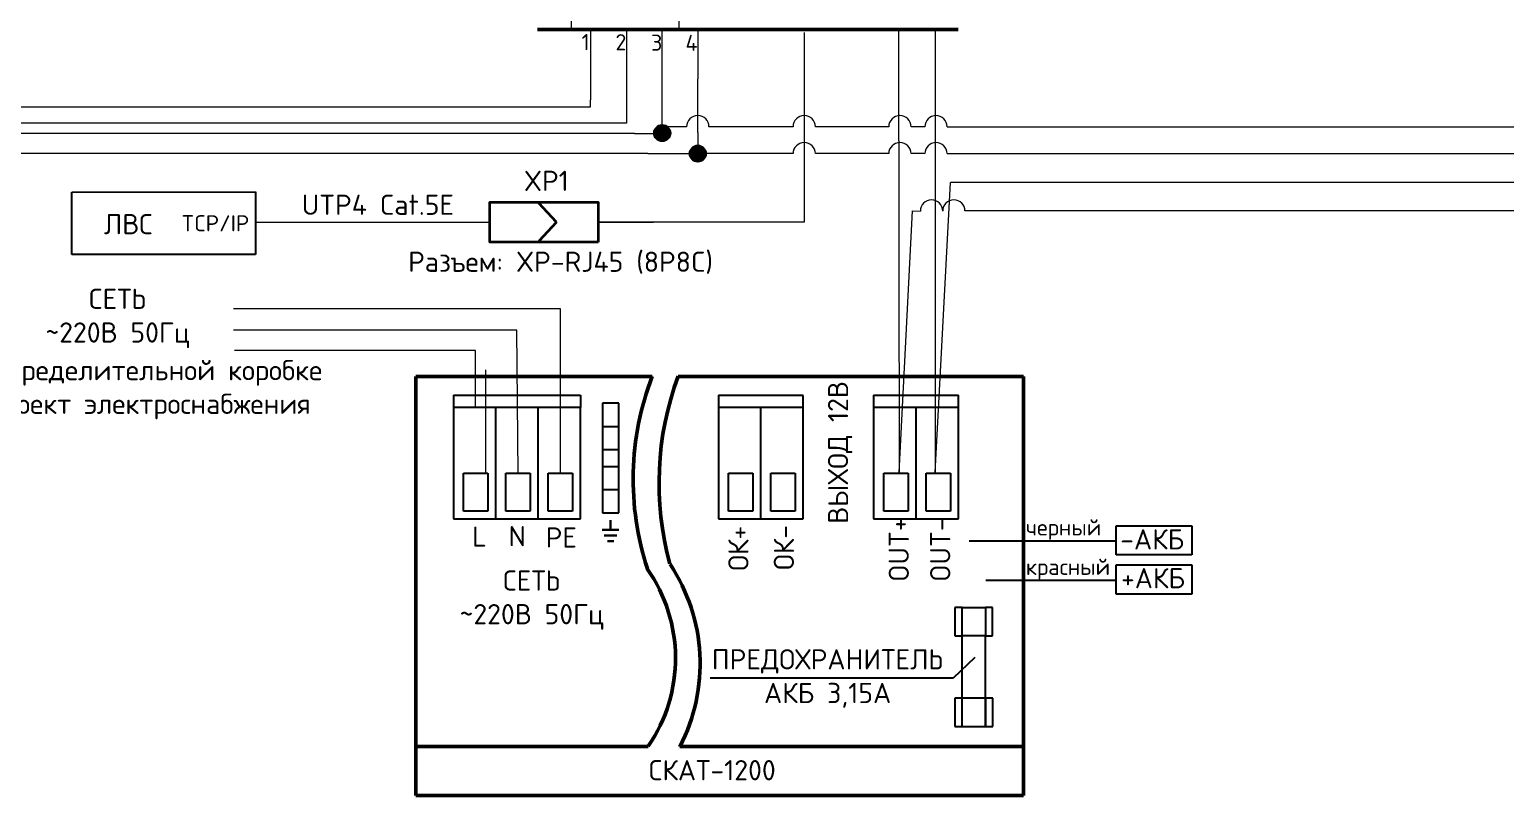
# Model space of a CAD drawing. Header units: millimetres. Extents: x -197802 to 287448, y -91833 to 169529.
# Drawn here: x -22503 to -4239, y 133672 to 143154 of the extents above; entities that cross this region are included whole.
import ezdxf

# ---------------------------------------------------------------- set-up
doc = ezdxf.new("R2010")
doc.units = ezdxf.units.MM
doc.layers.add('СКУД', color=7, linetype='Continuous')
doc.layers.add('Слой 1', color=7, linetype='Continuous')
doc.styles.get("Standard").update_dxf_attribs({"font": 'arial.ttf'})

msp = doc.modelspace()

# ---------------------------------------------------------------- hatches: boundary and pattern name
at = {"layer": 'СКУД', "lineweight": 18, "true_color": 0x000000}
h = msp.add_hatch(dxfattribs=at)
h.set_pattern_fill('ANGLE', color=18, scale=0.924)
h.set_pattern_definition([(0, (-46648.685, 183535.569), (0, 6.45414), [4.69392, -1.76022]), (90, (-46648.685, 183535.569), (-6.45414, 4e-16), [4.69392, -1.76022])])
h.paths.add_polyline_path([(-14774, 141872), (-14674, 141872), (-14573, 141872, -0.999967)])
h.paths.add_polyline_path([(-14674, 141972, -0.414214), (-14573, 141872), (-14674, 141872)])
h.paths.add_polyline_path([(-14674, 141972), (-14674, 141872), (-14774, 141872, -0.414233)])
h = msp.add_hatch(dxfattribs=at)
h.set_pattern_fill('ANGLE', color=18, scale=0.924)
h.set_pattern_definition([(0, (-46207.773, 183282.1245), (0, 6.45414), [4.69392, -1.76022]), (90, (-46207.773, 183282.1245), (-6.45414, 4e-16), [4.69392, -1.76022])])
h.paths.add_polyline_path([(-14333, 141618), (-14233, 141618), (-14132, 141618, -0.999967)])
h.paths.add_polyline_path([(-14233, 141719, -0.414214), (-14132, 141618), (-14233, 141618)])
h.paths.add_polyline_path([(-14233, 141719), (-14233, 141618), (-14333, 141618, -0.414233)])

# ---------------------------------------------------------------- linework, layer by layer
at = {"layer": 'СКУД', "color": 7, "lineweight": 50}
for p, q in [((-16217, 143154), (-11012, 143154)), ((-17723, 138861), (-14796, 138861)), ((-17723, 138861), (-17723, 133672)), ((-10202, 138861), (-14475, 138861)), ((-10202, 133673), (-10202, 138861)), ((-17712, 134280), (-14849, 134280)), ((-14457, 134280), (-10202, 134280)), ((-10202, 133674), (-10202, 134280)), ((-17723, 133673), (-10202, 133673))]:
    msp.add_line(p, q, dxfattribs=at)
at = {"layer": 'СКУД', "color": 1, "lineweight": 18}
for p, q in [((-15560, 143154), (-15560, 142283)), ((-11751, 143150), (-11743, 137662)), ((-15560, 142199), (-15560, 142283)), ((-22857, 142199), (-15560, 142199)), ((-11576, 140908), (-11479, 140907)), ((-11743, 138372), (-11743, 137664))]:
    msp.add_line(p, q, dxfattribs=at)
at = {"layer": 'СКУД', "color": 241, "lineweight": 18, "true_color": 0xf7abae}
for p, q in [((-15115, 143154), (-15115, 141997)), ((-11297, 143163), (-11297, 137662)), ((-11297, 138372), (-11297, 137664))]:
    msp.add_line(p, q, dxfattribs=at)
at = {"layer": 'СКУД', "color": 40, "lineweight": 18, "true_color": 0xf8d731}
for p, q in [((-14674, 142874), (-14674, 143134)), ((-14674, 142210), (-14674, 142874)), ((-14674, 141950), (-14674, 142210)), ((-14371, 141950), (-14674, 141950)), ((-13054, 141950), (-14095, 141950)), ((-11870, 141950), (-12778, 141950)), ((-11424, 141950), (-11594, 141950)), ((-11149, 141950), (10617, 141954)), ((-15018, 141867), (-14674, 141867)), ((-14674, 141788), (-14674, 141872))]:
    msp.add_line(p, q, dxfattribs=at)
at = {"layer": 'СКУД', "color": 5, "lineweight": 18}
for p, q in [((-14233, 143134), (-14233, 142542)), ((-14233, 141878), (-14233, 142542)), ((-14233, 141878), (-14233, 141618)), ((-14851, 141618), (-14233, 141618)), ((-13054, 141618), (-14233, 141618)), ((-11870, 141618), (-12778, 141618)), ((-11424, 141618), (-11594, 141618))]:
    msp.add_line(p, q, dxfattribs=at)
at = {"layer": 'СКУД', "color": 14, "lineweight": 18}
for p, q in [((-15934, 139695), (-19980, 139695)), ((-15934, 137663), (-15934, 139695)), ((-16471, 139434), (-19980, 139434)), ((-16458, 137654), (-16471, 139434)), ((-16982, 139182), (-19967, 139182)), ((-16982, 138477), (-16982, 139182)), ((-16856, 137671), (-16856, 138942))]:
    msp.add_line(p, q, dxfattribs=at)
at = {"layer": 'СКУД', "color": 7}
for p, q in [((-17258, 138628), (-17258, 137099)), ((-17258, 138628), (-16210, 138628)), ((-16210, 138628), (-15686, 138628)), ((-15686, 138628), (-15686, 138474)), ((-13977, 138628), (-13977, 137099)), ((-13977, 138628), (-12929, 138628)), ((-12057, 138628), (-12057, 137099)), ((-12057, 138628), (-11009, 138628)), ((-11009, 138474), (-11009, 138628)), ((-16734, 138474), (-17258, 138474)), ((-16734, 137099), (-16734, 138474)), ((-16210, 138474), (-16734, 138474)), ((-16210, 137099), (-16210, 138474)), ((-16210, 137099), (-16210, 138474)), ((-15686, 138474), (-16210, 138474)), ((-15686, 137099), (-15686, 138474)), ((-13453, 138474), (-13977, 138474)), ((-13453, 137099), (-13453, 138474)), ((-12929, 138474), (-13453, 138474)), ((-12929, 137099), (-12929, 138625)), ((-11533, 138474), (-12057, 138474)), ((-11533, 137099), (-11533, 138474)), ((-11009, 138474), (-11533, 138474)), ((-11009, 137099), (-11009, 138474)), ((-17132, 137664), (-16832, 137664)), ((-17132, 137190), (-17132, 137664)), ((-16832, 137664), (-16832, 137190)), ((-16608, 137664), (-16308, 137664)), ((-16608, 137190), (-16608, 137664)), ((-16308, 137664), (-16308, 137190)), ((-16084, 137664), (-15784, 137664)), ((-16084, 137190), (-16084, 137664)), ((-15784, 137664), (-15784, 137190)), ((-13852, 137664), (-13551, 137664)), ((-13852, 137190), (-13852, 137664)), ((-13551, 137664), (-13551, 137190)), ((-13328, 137664), (-13027, 137664)), ((-13328, 137190), (-13328, 137664)), ((-13027, 137664), (-13027, 137190)), ((-11931, 137664), (-11630, 137664)), ((-11931, 137190), (-11931, 137664)), ((-11630, 137664), (-11630, 137190)), ((-11407, 137664), (-11107, 137664)), ((-11407, 137190), (-11407, 137664)), ((-11107, 137664), (-11107, 137190)), ((-16832, 137190), (-17132, 137190)), ((-16308, 137190), (-16608, 137190)), ((-15784, 137190), (-16084, 137190)), ((-13551, 137190), (-13852, 137190)), ((-13027, 137190), (-13328, 137190)), ((-11630, 137190), (-11931, 137190)), ((-11107, 137190), (-11407, 137190)), ((-17258, 137099), (-16734, 137099)), ((-16734, 137099), (-16434, 137099)), ((-16434, 137099), (-16210, 137099)), ((-16210, 137099), (-15910, 137099)), ((-15910, 137099), (-15686, 137099)), ((-13977, 137099), (-13453, 137099)), ((-13453, 137099), (-13153, 137099)), ((-13153, 137099), (-12929, 137099)), ((-12057, 137099), (-11533, 137099)), ((-11533, 137099), (-11232, 137099)), ((-11232, 137099), (-11009, 137099)), ((-9058, 136792), (-9058, 137012)), ((-9058, 137012), (-8120, 137012)), ((-8120, 137012), (-8120, 136650)), ((-10875, 136825), (-9057, 136825)), ((-9058, 136650), (-9058, 136792)), ((-8120, 136650), (-9058, 136650)), ((-9058, 136306), (-9058, 136526)), ((-9058, 136526), (-8120, 136526)), ((-8120, 136526), (-8120, 136164)), ((-10667, 136336), (-9058, 136336)), ((-9058, 136164), (-9058, 136306)), ((-8120, 136164), (-9058, 136164)), ((-10960, 136001), (-11052, 136001)), ((-11052, 136001), (-11052, 135649)), ((-10960, 134876), (-10960, 136001)), ((-10960, 136001), (-10672, 136001)), ((-10672, 136001), (-10672, 135649)), ((-10585, 136001), (-10672, 136001)), ((-10585, 135649), (-10585, 136001)), ((-11052, 135649), (-10960, 135649)), ((-10672, 135649), (-10960, 135649)), ((-10672, 134876), (-10672, 135649)), ((-10672, 135649), (-10585, 135649)), ((-10805, 135381), (-11073, 135124)), ((-11073, 135124), (-14082, 135124)), ((-11052, 134876), (-11052, 134525)), ((-10960, 134876), (-11052, 134876)), ((-10960, 134525), (-10960, 134876)), ((-10672, 134876), (-10960, 134876)), ((-10672, 134525), (-10672, 134876)), ((-10672, 134876), (-10672, 134525)), ((-10581, 134876), (-10672, 134876)), ((-10581, 134525), (-10581, 134876)), ((-11052, 134525), (-10960, 134525)), ((-10960, 134525), (-10672, 134525)), ((-10672, 134525), (-10581, 134525))]:
    msp.add_line(p, q, dxfattribs=at)
at = {"layer": 'СКУД'}
for p, q in [((-15413, 138530), (-15413, 137171)), ((-15212, 138530), (-15413, 138530)), ((-15413, 138530), (-15413, 138242)), ((-15212, 137171), (-15212, 138530)), ((-15413, 138242), (-15212, 138242)), ((-15413, 137954), (-15212, 137954)), ((-15413, 137747), (-15212, 137747)), ((-15413, 137459), (-15212, 137459)), ((-15413, 137171), (-15212, 137171))]:
    msp.add_line(p, q, dxfattribs=at)
at = {"layer": 'СКУД', "lineweight": 30}
for p, q in [((-15313, 137079), (-15313, 136961)), ((-15313, 136961), (-15417, 136961)), ((-15391, 136890), (-15235, 136890)), ((-15352, 136819), (-15274, 136819)), ((-15209, 136961), (-15313, 136961))]:
    msp.add_line(p, q, dxfattribs=at)
at = {"layer": 'СКУД', "color": 1, "lineweight": 18}
for points in [[(-20495, 153819), (-20809, 153819), (-20809, 160976), (12723, 160976), (12723, 140908), (-10927, 140908)], [(-11743, 137669), (-11576, 140908)]]:
    msp.add_lwpolyline(points, dxfattribs=at)
at = {"layer": 'СКУД', "color": 241, "lineweight": 18, "true_color": 0xf7abae}
for points in [[(-19846, 153822), (-18652, 153822), (-18652, 160650), (12301, 160650), (12301, 141262), (-11108, 141262)], [(-15115, 141997), (-22834, 141997)], [(-11297, 137669), (-11108, 141261)]]:
    msp.add_lwpolyline(points, dxfattribs=at)
at = {"layer": 'СКУД', "color": 40, "lineweight": 18, "true_color": 0xf8d731}
msp.add_lwpolyline([(-15018, 141867), (-22862, 141867)], dxfattribs=at)
at = {"layer": 'СКУД', "color": 5, "lineweight": 18}
for points in [[(-14851, 141618), (-22920, 141618)], [(-11149, 141618), (11101, 141621)]]:
    msp.add_lwpolyline(points, dxfattribs=at)
at = {"layer": 'СКУД', "color": 7, "lineweight": 35}
for points in [[(-15465, 140521), (-16805, 140521), (-16805, 141019), (-15465, 141019), (-15465, 140521)], [(-15981, 140770), (-16199, 141005)], [(-15981, 140770), (-16199, 140535)]]:
    msp.add_lwpolyline(points, dxfattribs=at)
at = {"layer": 'СКУД', "color": 18, "true_color": 0x000000}
for centre in [(-14674, 141872), (-14233, 141618)]:
    msp.add_circle(centre, 101, dxfattribs=at)
at = {"layer": 'СКУД', "color": 40, "lineweight": 18, "true_color": 0xf8d731}
for centre in [(-14233, 141950), (-12916, 141950), (-11732, 141950), (-11286, 141950)]:
    msp.add_arc(centre, 138, 0, 180, dxfattribs=at)
at = {"layer": 'СКУД', "color": 5, "lineweight": 18}
for centre in [(-12916, 141618), (-11732, 141618), (-11286, 141618)]:
    msp.add_arc(centre, 138, 0, 180, dxfattribs=at)
at = {"layer": 'СКУД', "color": 1, "lineweight": 18}
for centre in [(-11341, 140907), (-11065, 140908)]:
    msp.add_arc(centre, 138, 0, 180, dxfattribs=at)
at = {"layer": 'СКУД', "color": 7, "lineweight": 50}
for centre, radius, start, end in [((-11469, 137584), 3564, 158.9968, 198.0651), ((-10910, 137539), 3803, 159.6489, 195.2147), ((-16434, 135371), 1925, 325.5704, 35.1258), ((-16428, 135304), 2223, 332.4756, 33.5978)]:
    msp.add_arc(centre, radius, start, end, dxfattribs=at)
at = {"layer": 'СКУД', "color": 7, "lineweight": 25}
for points in [[(-21979, 141142), (-21979, 141142), (-19708, 141143), (-19708, 141143)], [(-21979, 140371), (-21979, 140371), (-21979, 141142), (-21979, 141142)], [(-19708, 141143), (-19708, 141143), (-19708, 140371), (-19708, 140371)], [(-19708, 140371), (-19708, 140371), (-21979, 140371), (-21979, 140371)]]:
    msp.add_open_spline(points, degree=3, dxfattribs=at)
at = {"layer": 'Слой 1', "color": 7, "lineweight": 9}
for points in [[(-15795, 143152), (-15795, 145333)], [(-14468, 145333), (-14468, 143152)], [(-12917, 143118), (-12917, 140770), (-15465, 140770)], [(-19708, 140770), (-16805, 140770)], [(-15465, 140770), (-14780, 140770)]]:
    msp.add_lwpolyline(points, dxfattribs=at)

# ---------------------------------------------------------------- texts
at = {"layer": 'СКУД', "color": 7, "attachment_point": 7}
for s, insert, char_height in [('{\\fISOCPEUR|b0|i0|c0|p34;1}', (-15672, 142899), 200), ('{\\fISOCPEUR|b0|i0|c204|p34;2}', (-15253, 142897), 200), ('{\\fISOCPEUR|b0|i0|c204|p34;3}', (-14812, 142892), 200), ('{\\fISOCPEUR|b0|i0|c204|p34;4}', (-14386, 142889), 200), ('{\\fISOCPEUR|b0|i0|c0|p34;XP1}', (-16386, 141156), 250), ('{\\fISOCPEUR|b0|i0|c0|p34;UTP4 Cat\\fISOCPEUR|b0|i0|c204|p34;.\\fISOCPEUR|b0|i0|c0|p34;5E}', (-19134, 140860), 250), ('{\\fISOCPEUR|b0|i0|c204|p34;Разъем: \\fISOCPEUR|b0|i0|c0|p34;XP-RJ45 (8P8C)}', (-17818, 140130), 250), ('{\\fISOCPEUR|b0|i0|c0|p34;L}', (-17025, 136752), 250), ('{\\fISOCPEUR|b0|i0|c0|p34;N}', (-16575, 136757), 250), ('{\\fISOCPEUR|b0|i0|c0|p34;PE}', (-16115, 136741), 250), ('{\\fISOCPEUR|b0|i0|c204|p34;-АКБ}', (-9006, 136718), 250), ('{\\fISOCPEUR|b0|i0|c204|p34;+АКБ}', (-8996, 136237), 250), ('{\\fISOCPEUR|b0|i0|c204|p34;СКАТ-1200}', (-14839, 133860), 250)]:
    msp.add_mtext(s, dxfattribs=dict(at, insert=insert, char_height=char_height))
at = {"layer": 'СКУД', "color": 7, "char_height": 250, "attachment_point": 7}
for s, insert, width in [('\\pxqc;{\\fISOCPEUR|b0|i0|c204|p34;ЛВС}', (-22290, 140620), 2018.97), ('\\pxqc;{\\fISOCPEUR|b0|i0|c0|p34;\\H0.8x;TCP/IP\\fISOCPEUR|b0|i0|c204|p34;\\H1.25x; }', (-21213, 140656), 2018.97), ('\\pxqc;{\\fISOCPEUR|b0|i0|c204|p34;СЕТЬ ^J\\fISOCPEUR|b0|i0|c0|p34;~\\fISOCPEUR|b0|i0|c204|p34;220В 50Гц}', (-22421, 139211), 2018.97), ('{\\fISOCPEUR|b0|i0|c204|p34;к распределительной коробке см. проект электроснабжения}', (-23602, 138328), 4905.84), ('\\pxqc;{\\fISOCPEUR|b0|i0|c204|p34;\\H0.8x;черный\\H1.25x; }', (-10716, 136837), 2018.97), ('\\pxqc;{\\fISOCPEUR|b0|i0|c204|p34;СЕТЬ ^J\\fISOCPEUR|b0|i0|c0|p34;~\\fISOCPEUR|b0|i0|c204|p34;220В 50Гц}', (-17296, 135724), 2018.97), ('\\pxqc;{\\fISOCPEUR|b0|i0|c204|p34;\\H0.8x;красный\\H1.25x; }', (-10662, 136348), 2018.97), ('\\pxqc;{\\fISOCPEUR|b0|i0|c204|p34;ПРЕДОХРАНИТЕЛЬ АКБ 3,15А}', (-13636, 134758), 2018.97)]:
    msp.add_mtext(s, dxfattribs=dict(at, insert=insert, width=width))
at = {"layer": 'СКУД', "color": 7, "char_height": 250, "attachment_point": 7, "rotation": 90}
for s, insert in [('{\\fISOCPEUR|b0|i0|c204|p34;ВЫХОД 12В}', (-12321, 137036)), ('{\\fISOCPEUR|b0|i0|c204|p34;ОК+}', (-13605, 136454)), ('{\\fISOCPEUR|b0|i0|c204|p34;ОК-}', (-13042, 136464)), ('{\\fISOCPEUR|b0|i0|c0|p34;OUT+}', (-11621, 136317)), ('{\\fISOCPEUR|b0|i0|c0|p34;OUT\\fISOCPEUR|b0|i0|c204|p34;-}', (-11108, 136317))]:
    msp.add_mtext(s, dxfattribs=dict(at, insert=insert))

doc.saveas('drawing.dxf')
